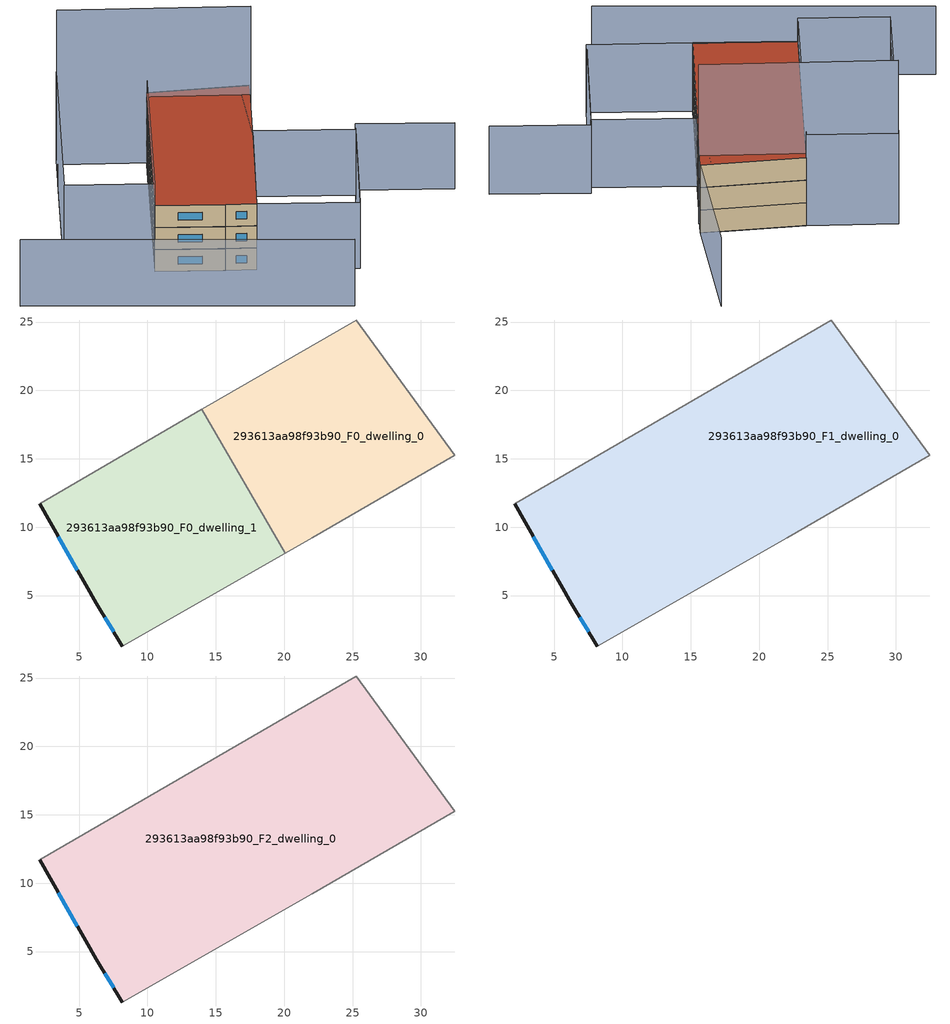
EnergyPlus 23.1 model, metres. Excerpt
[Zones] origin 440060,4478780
293613aa98f93b90_F0_dwelling_0
 floor ground (EU_floor_Construction): 32.49,15.25 25.27,25.15 13.99,18.61 20.07,8.11 22.05,9.23 z0
 wall adiabatic (EU_wall_Construction): 13.99,18.61 25.27,25.15 32.49,15.25 22.05,9.23 20.07,8.11 z0:3
 wall to 293613aa98f93b90_F0_dwelling_1 (EU_wall_Construction): 20.07,8.11 13.99,18.61 z0:3
293613aa98f93b90_F0_dwelling_1
 floor ground (EU_floor_Construction): 20.07,8.11 13.99,18.61 2.11,11.72 6.25,4.43 8.15,1.31 z0
 wall outside (EU_wall_Construction): 8.15,1.31 6.25,4.43 2.11,11.72 z0:3
 wall adiabatic (EU_wall_Construction): 2.11,11.72 13.99,18.61 / 20.07,8.11 8.15,1.31 z0:3
 window (EU_Window_Construction): 7.52,2.34 6.88,3.39 / 4.88,6.85 3.48,9.31 z0.99:2.01
293613aa98f93b90_F1_dwelling_0
 floor to 293613aa98f93b90_F0_dwelling_0 (EU_floor_Construction): 32.49,15.25 25.27,25.15 13.99,18.61 20.07,8.11 22.05,9.23 z3
 floor to 293613aa98f93b90_F0_dwelling_1 (EU_floor_Construction): 20.07,8.11 13.99,18.61 2.11,11.72 6.25,4.43 8.15,1.31 z3
 wall outside (EU_wall_Construction): 8.15,1.31 6.25,4.43 2.11,11.72 z3:6
 wall adiabatic (EU_wall_Construction): 2.11,11.72 25.27,25.15 32.49,15.25 22.05,9.23 8.15,1.31 z3:6
 window (EU_Window_Construction): 4.88,6.85 3.48,9.31 / 7.52,2.34 6.88,3.39 z3.99:5.01
293613aa98f93b90_F2_dwelling_0
 floor to 293613aa98f93b90_F1_dwelling_0 (EU_floor_Construction): 22.05,9.23 32.49,15.25 25.27,25.15 2.11,11.72 6.25,4.43 8.15,1.31 z6
 wall outside (EU_wall_Construction): 8.15,1.31 6.25,4.43 2.11,11.72 z6:9
 wall adiabatic (EU_wall_Construction): 2.11,11.72 25.27,25.15 32.49,15.25 22.05,9.23 8.15,1.31 z6:9
 window (EU_Window_Construction): 4.88,6.85 3.48,9.31 / 7.52,2.34 6.88,3.39 z6.99:8.01
 roof outside (EU_roof_Construction): 25.27,25.15 32.49,15.25 22.05,9.23 8.15,1.31 6.25,4.43 2.11,11.72 z9
shading: 14.25,-9.18 30.22,-0.11 / 30.22,-0.11 36.01,-10.29 / -12.44,21.94 6.17,-12.83 / 21.9,9.12 31.75,16.28 / 32.39,15.18 46.12,25.25 / 15.11,31.55 -3.21,20.94 / 8.15,1.31 23.12,9.85 / 23.12,9.85 29.16,-0.73 / 29.16,-0.73 14.19,-9.27 / 14.19,-9.27 8.15,1.31 z0:9; 30.61,14.07 19,33.76 z0:21; 25.27,25.15 2.11,11.72 / 2.11,11.72 -3.23,20.93 / -3.23,20.93 19.94,34.35 / 19.94,34.35 25.27,25.15 z0:12
[Building]
EU S2 Campaign: North Axis=0; Terrain=City; Solar Distribution=FullExterior
[Site:Location]
Madrid: Latitude=40.5; Longitude=-3.5; Time Zone=1; Elevation=609
[SizingPeriod:WeatherFileDays]
AnnualSizingPeriod: Begin Month=1; Begin Day of Month=1; End Month=12; End Day of Month=31; Day of Week for Start Day=Monday; Use Weather File Daylight Saving Period=No; Use Weather File Rain and Snow Indicators=No
[MATERIAL]
EU_InternalMass_Material: Roughness=MediumRough; Thickness=0.1; Conductivity=1; Density=1800; Specific Heat=900; Thermal Absorptance=0.9; Solar Absorptance=0.7; Visible Absorptance=0.7
[MATERIAL:NOMASS] Roughness=MediumRough; Thermal Absorptance=0.9; Solar Absorptance=0.7; Visible Absorptance=0.7
Name | Thermal Resistance
EU_wall_NoMass | 0.609216
EU_roof_NoMass | 0.513268
EU_floor_NoMass | 0.568163
[WINDOWMATERIAL:SIMPLEGLAZINGSYSTEM]
EU_Window_SimpleGlazing: UFactor=5.50606; Solar Heat Gain Coefficient=0.85; Visible Transmittance=0.85
[CONSTRUCTION]
EU_wall_Construction: EU_wall_NoMass
EU_roof_Construction: EU_roof_NoMass
EU_floor_Construction: EU_floor_NoMass
EU_InternalMass_Construction: EU_InternalMass_Material
EU_Window_Construction: EU_Window_SimpleGlazing
[ZONE] Type=1; Multiplier=1; Ceiling Height=autocalculate; Floor Area=autocalculate; Part of Total Floor Area=Yes
Name | Volume
293613aa98f93b90_F0_dwelling_0 | 499.309
293613aa98f93b90_F1_dwelling_0 | 998.606
293613aa98f93b90_F2_dwelling_0 | 998.615
293613aa98f93b90_F0_dwelling_1 | 499.306
[INTERNALMASS] Construction=EU_InternalMass_Construction
Name | Zone or ZoneList | Surface Area
293613aa98f93b90_F0_dwelling_0_EU_InternalMass | 293613aa98f93b90_F0_dwelling_0 | 166.436
293613aa98f93b90_F0_dwelling_1_EU_InternalMass | 293613aa98f93b90_F0_dwelling_1 | 166.435
293613aa98f93b90_F1_dwelling_0_EU_InternalMass | 293613aa98f93b90_F1_dwelling_0 | 332.872
293613aa98f93b90_F2_dwelling_0_EU_InternalMass | 293613aa98f93b90_F2_dwelling_0 | 332.872
[OTHEREQUIPMENT] Fuel Type=Electricity; Design Level Calculation Method=Watts/Area; Power per Zone Floor Area=1; Fraction Latent=0; Fraction Radiant=0; Fraction Lost=0; Carbon Dioxide Generation Rate=0; EndUse Subcategory=EU_Step8_InternalGains
Name | Zone or ZoneList or Space or SpaceList | Schedule
EU_Step8_InternalGain_293613aa98f93b90_F0_dwelling_0_f000 | 293613aa98f93b90_F0_dwelling_0 | EU_Step8_GainSchedule_293613aa98f93b90_F0_dwelling_0_f000
EU_Step8_InternalGain_293613aa98f93b90_F0_dwelling_1_f000 | 293613aa98f93b90_F0_dwelling_1 | EU_Step8_GainSchedule_293613aa98f93b90_F0_dwelling_1_f000
EU_Step8_InternalGain_293613aa98f93b90_F1_dwelling_0_f000 | 293613aa98f93b90_F1_dwelling_0 | EU_Step8_GainSchedule_293613aa98f93b90_F1_dwelling_0_f000
EU_Step8_InternalGain_293613aa98f93b90_F2_dwelling_0_f000 | 293613aa98f93b90_F2_dwelling_0 | EU_Step8_GainSchedule_293613aa98f93b90_F2_dwelling_0_f000
[ZONEVENTILATION:DESIGNFLOWRATE] Schedule=EU_AlwaysOn; Design Flow Rate Calculation Method=AirChanges/Hour; Air Changes per Hour=0.752966; Ventilation Type=Natural; Fan Pressure Rise=0; Fan Total Efficiency=1; Constant Term Coefficient=1; Temperature Term Coefficient=0; Velocity Term Coefficient=0; Velocity Squared Term Coefficient=0; Minimum Indoor Temperature=-100; Maximum Indoor Temperature=100; Delta Temperature=-100; Minimum Outdoor Temperature=-100; Maximum Outdoor Temperature=100; Maximum Wind Speed=40
Name | Zone or ZoneList or Space or SpaceList
EU_ConstantAir_293613aa98f93b90_F0_dwelling_0 | 293613aa98f93b90_F0_dwelling_0
EU_ConstantAir_293613aa98f93b90_F0_dwelling_1 | 293613aa98f93b90_F0_dwelling_1
EU_ConstantAir_293613aa98f93b90_F1_dwelling_0 | 293613aa98f93b90_F1_dwelling_0
EU_ConstantAir_293613aa98f93b90_F2_dwelling_0 | 293613aa98f93b90_F2_dwelling_0
[HVACTEMPLATE:THERMOSTAT] Constant Heating Setpoint=20; Constant Cooling Setpoint=50
EU_HeatOnly_293613aa98f93b90_F0_dwelling_0; EU_HeatOnly_293613aa98f93b90_F0_dwelling_1; EU_HeatOnly_293613aa98f93b90_F1_dwelling_0; EU_HeatOnly_293613aa98f93b90_F2_dwelling_0
[HVACTEMPLATE:ZONE:IDEALLOADSAIRSYSTEM] System Availability Schedule=EU_AlwaysOn; Maximum Heating Supply Air Temperature=50; Minimum Cooling Supply Air Temperature=13; Maximum Heating Supply Air Humidity Ratio=0.0156; Minimum Cooling Supply Air Humidity Ratio=0.0077; Heating Limit=NoLimit; Cooling Limit=NoLimit; Heating Availability Schedule=EU_AlwaysOn; Cooling Availability Schedule=EU_CoolingOff; Dehumidification Control Type=ConstantSensibleHeatRatio; Cooling Sensible Heat Ratio=0.7; Dehumidification Setpoint=60; Humidification Control Type=None; Humidification Setpoint=30; Outdoor Air Method=None; Outdoor Air Flow Rate per Person=0.00944; Outdoor Air Flow Rate per Zone Floor Area=0; Outdoor Air Flow Rate per Zone=0; Demand Controlled Ventilation Type=None; Outdoor Air Economizer Type=NoEconomizer; Heat Recovery Type=None; Sensible Heat Recovery Effectiveness=0.7; Latent Heat Recovery Effectiveness=0.65
Name | Template Thermostat
293613aa98f93b90_F0_dwelling_0 | EU_HeatOnly_293613aa98f93b90_F0_dwelling_0
293613aa98f93b90_F0_dwelling_1 | EU_HeatOnly_293613aa98f93b90_F0_dwelling_1
293613aa98f93b90_F1_dwelling_0 | EU_HeatOnly_293613aa98f93b90_F1_dwelling_0
293613aa98f93b90_F2_dwelling_0 | EU_HeatOnly_293613aa98f93b90_F2_dwelling_0
[SIZING:ZONE] Zone Cooling Design Supply Air Temperature Input Method=SupplyAirTemperature; Zone Cooling Design Supply Air Temperature=13; Zone Heating Design Supply Air Temperature Input Method=SupplyAirTemperature; Zone Heating Design Supply Air Temperature=50; Zone Cooling Design Supply Air Humidity Ratio=0.008; Zone Heating Design Supply Air Humidity Ratio=0.008; Cooling Design Air Flow Method=DesignDay; Cooling Design Air Flow Rate=0; Cooling Minimum Air Flow per Zone Floor Area=0.000762; Cooling Minimum Air Flow=0; Cooling Minimum Air Flow Fraction=0.2; Heating Design Air Flow Method=DesignDay; Heating Design Air Flow Rate=0; Heating Maximum Air Flow per Zone Floor Area=0.002032; Heating Maximum Air Flow=0.141576; Heating Maximum Air Flow Fraction=0.3; Account for Dedicated Outdoor Air System=No; Dedicated Outdoor Air System Control Strategy=NeutralSupplyAir; Dedicated Outdoor Air Low Setpoint Temperature for Design=autosize; Dedicated Outdoor Air High Setpoint Temperature for Design=autosize; Zone Load Sizing Method=Sensible Load Only No Latent Load; Zone Latent Cooling Design Supply Air Humidity Ratio Input Method=HumidityRatioDifference; Zone Cooling Design Supply Air Humidity Ratio Difference=0.005; Zone Latent Heating Design Supply Air Humidity Ratio Input Method=HumidityRatioDifference; Zone Humidification Design Supply Air Humidity Ratio Difference=0.005
293613aa98f93b90_F0_dwelling_0; 293613aa98f93b90_F0_dwelling_1; 293613aa98f93b90_F1_dwelling_0; 293613aa98f93b90_F2_dwelling_0
[SCHEDULE:CONSTANT]
Name | Hourly Value
EU_AlwaysOn | 1
EU_CoolingOff | 0
[SCHEDULE:FILE] Column Number=1; Rows to Skip at Top=0; Number of Hours of Data=8760; Column Separator=Comma; Interpolate to Timestep=No; Minutes per Item=60; Adjust Schedule for Daylight Savings=Yes
Name | File
EU_Step8_GainSchedule_293613aa98f93b90_F0_dwelling_0_f000 | ../../schedules/293613aa98f93b90/293613aa98f93b90_F0_dwelling_0_f000_gain.csv
EU_Step8_GainSchedule_293613aa98f93b90_F0_dwelling_1_f000 | ../../schedules/293613aa98f93b90/293613aa98f93b90_F0_dwelling_1_f000_gain.csv
EU_Step8_GainSchedule_293613aa98f93b90_F1_dwelling_0_f000 | ../../schedules/293613aa98f93b90/293613aa98f93b90_F1_dwelling_0_f000_gain.csv
EU_Step8_GainSchedule_293613aa98f93b90_F2_dwelling_0_f000 | ../../schedules/293613aa98f93b90/293613aa98f93b90_F2_dwelling_0_f000_gain.csv
